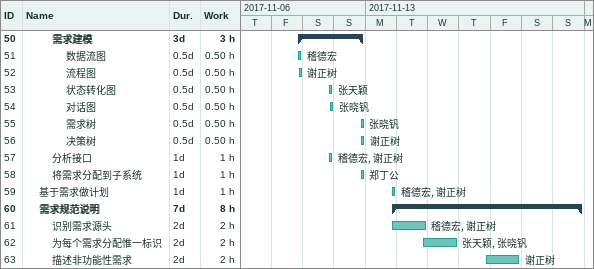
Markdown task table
| ID | Level | Task | Duration | Start | Finish | Resources | Work (h) |
|---|---|---|---|---|---|---|---|
| 50 | 3 | **需求建模** | 3d | 2017-11-10 | 2017-11-12 |  | 3 |
| 51 | 4 | 数据流图 | 0.5d | 2017-11-10 | 2017-11-10 | 稽德宏 | 0.50 |
| 52 | 4 | 流程图 | 0.5d | 2017-11-10 | 2017-11-10 | 谢正树 | 0.50 |
| 53 | 4 | 状态转化图 | 0.5d | 2017-11-11 | 2017-11-11 | 张天颖 | 0.50 |
| 54 | 4 | 对话图 | 0.5d | 2017-11-11 | 2017-11-11 | 张晓钒 | 0.50 |
| 55 | 4 | 需求树 | 0.5d | 2017-11-12 | 2017-11-12 | 张晓钒 | 0.50 |
| 56 | 4 | 决策树 | 0.5d | 2017-11-12 | 2017-11-12 | 谢正树 | 0.50 |
| 57 | 3 | 分析接口 | 1d | 2017-11-11 | 2017-11-11 | 稽德宏, 谢正树 | 1 |
| 58 | 3 | 将需求分配到子系统 | 1d | 2017-11-12 | 2017-11-12 | 郑丁公 | 1 |
| 59 | 2 | 基于需求做计划 | 1d | 2017-11-13 | 2017-11-13 | 稽德宏, 谢正树 | 1 |
| 60 | 2 | **需求规范说明** | 7d | 2017-11-13 | 2017-11-19 |  | 8 |
| 61 | 3 | 识别需求源头 | 2d | 2017-11-13 | 2017-11-14 | 稽德宏, 谢正树 | 2 |
| 62 | 3 | 为每个需求分配惟一标识 | 2d | 2017-11-14 | 2017-11-15 | 张天颖, 张晓钒 | 2 |
| 63 | 3 | 描述非功能性需求 | 2d | 2017-11-16 | 2017-11-17 | 谢正树 | 2 |
